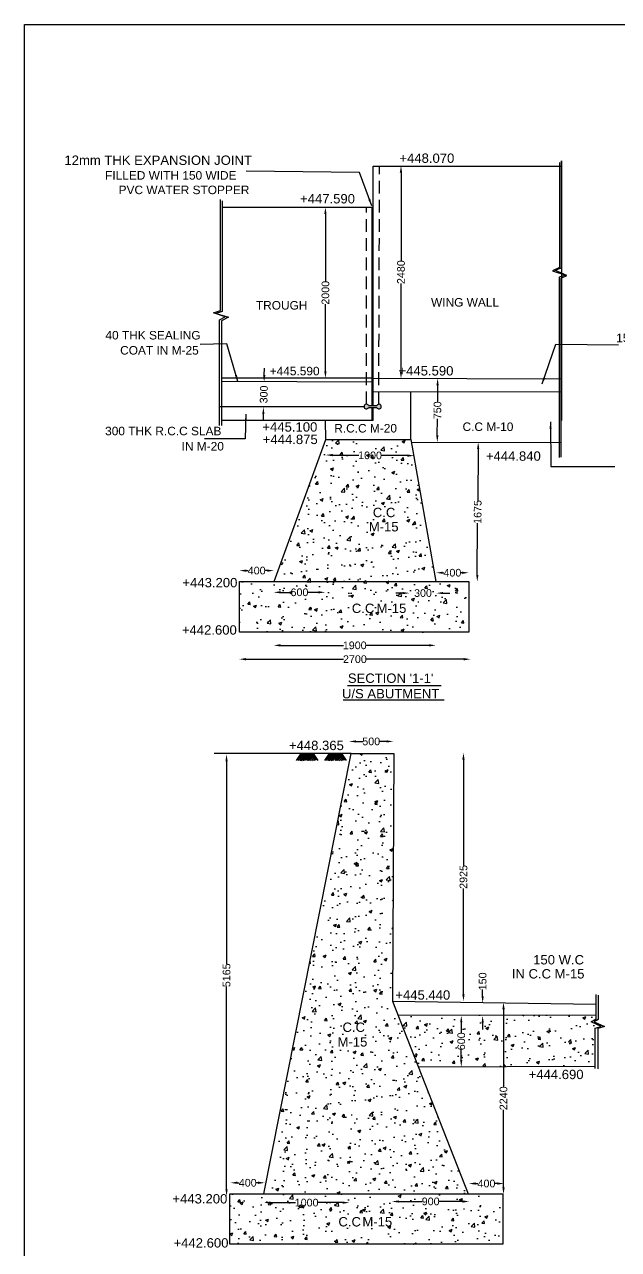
# Model space of a CAD drawing. Header units: millimetres. Extents: x 1232 to 35454, y 1325 to 26081.
# Drawn here: x 1232 to 8212, y 11696 to 26081 of the extents above; entities that cross this region are included whole.
import ezdxf

# ---------------------------------------------------------------- set-up
doc = ezdxf.new("R2010")
doc.units = ezdxf.units.MM
doc.header["$MEASUREMENT"] = 0
doc.linetypes.add('DASHED', pattern=[0.75, 0.5, -0.25])
for name, color, linetype, plot in [('dim', 7, 'Continuous', False), ('dwg', 7, 'Continuous', False), ('dwg @ 1', 7, 'Continuous', False), ('text', 7, 'Continuous', False), ('text @ 1', 7, 'Continuous', False)]:
    doc.layers.add(name, color=color, linetype=linetype, plot=plot)
doc.styles.add('Notes', font='arial.ttf', dxfattribs={"height": 0.1})
doc.styles.get("Standard").update_dxf_attribs({"font": 'arial.ttf'})
doc.dimstyles.new('Civil', dxfattribs={"dimtxt": 90, "dimasz": 80, "dimexe": 0.1, "dimexo": 0.0625, "dimgap": 0.09, "dimtad": 0, "dimdec": 0, "dimzin": 12, "dimdsep": 46, "dimtxsty": 'Standard', "dimcen": 0.1, "dimse1": 1, "dimse2": 1, "dimadec": 0, "dimazin": 2, "dimtfac": 1, "dimtdec": 0, "dimtofl": 0, "dimtmove": 0, "dimatfit": 3, "dimfxl": 1, "dimfrac": 1, "dimtolj": 1, "dimtzin": 0, "dimarcsym": 0})

# ---------------------------------------------------------------- blocks, each defined once
blk = doc.blocks.new('*D2')
at = {"layer": 'Defpoints', "color": 0, "transparency": 16777216}
for p in [(3755, 18610), (6473, 18628), (6473, 18610)]:
    blk.add_point(p, dxfattribs=at)
at = {"layer": 'dim', "color": 0, "lineweight": -2, "transparency": 16777216}
for p, q in [((3835, 18628), (4979, 18628)), ((6393, 18628), (5249, 18628))]:
    blk.add_line(p, q, dxfattribs=at)
at = {"layer": 'dim', "color": 0, "transparency": 16777216}
for points in [[(3835, 18641), (3835, 18614), (3755, 18628)], [(6393, 18641), (6393, 18614), (6473, 18628)]]:
    blk.add_solid(points, dxfattribs=at)
at = {"layer": 'dim', "color": 0, "transparency": 16777216, "insert": (5114, 18628), "char_height": 90, "attachment_point": 5}
blk.add_mtext('\\A1;2700', dxfattribs=at)
blk = doc.blocks.new('*D3')
at = {"layer": 'Defpoints', "color": 0, "transparency": 16777216}
for p in [(4160, 18784), (6065, 18790), (6065, 18784)]:
    blk.add_point(p, dxfattribs=at)
at = {"layer": 'dim', "color": 0, "lineweight": -2, "transparency": 16777216}
for p, q in [((4240, 18790), (4982, 18790)), ((5985, 18790), (5242, 18790))]:
    blk.add_line(p, q, dxfattribs=at)
at = {"layer": 'dim', "color": 0, "transparency": 16777216}
for points in [[(4240, 18804), (4240, 18777), (4160, 18790)], [(5985, 18804), (5985, 18777), (6065, 18790)]]:
    blk.add_solid(points, dxfattribs=at)
at = {"layer": 'dim', "color": 0, "transparency": 16777216, "insert": (5112, 18790), "char_height": 90, "attachment_point": 5}
blk.add_mtext('\\A1;1900', dxfattribs=at)
blk = doc.blocks.new('*D4')
at = {"layer": 'Defpoints', "color": 0, "transparency": 16777216}
for p in [(4164, 19668), (3757, 19538), (4164, 19538)]:
    blk.add_point(p, dxfattribs=at)
at = {"layer": 'dim', "color": 0, "lineweight": -2, "transparency": 16777216}
for p, q in [((3837, 19668), (3859, 19668)), ((4084, 19668), (4061, 19668))]:
    blk.add_line(p, q, dxfattribs=at)
at = {"layer": 'dim', "color": 0, "transparency": 16777216}
for points in [[(3837, 19681), (3837, 19655), (3757, 19668)], [(4084, 19681), (4084, 19655), (4164, 19668)]]:
    blk.add_solid(points, dxfattribs=at)
at = {"layer": 'dim', "color": 0, "transparency": 16777216, "insert": (3960, 19668), "char_height": 90, "attachment_point": 5}
blk.add_mtext('\\A1;400', dxfattribs=at)
blk = doc.blocks.new('*D5')
at = {"layer": 'Defpoints', "color": 0, "transparency": 16777216}
for p in [(4161, 19432), (4765, 19432), (4765, 19413)]:
    blk.add_point(p, dxfattribs=at)
at = {"layer": 'dim', "color": 0, "lineweight": -2, "transparency": 16777216}
for p, q in [((4241, 19413), (4363, 19413)), ((4685, 19413), (4562, 19413))]:
    blk.add_line(p, q, dxfattribs=at)
at = {"layer": 'dim', "color": 0, "transparency": 16777216}
for points in [[(4241, 19427), (4241, 19400), (4161, 19413)], [(4685, 19427), (4685, 19400), (4765, 19413)]]:
    blk.add_solid(points, dxfattribs=at)
at = {"layer": 'dim', "color": 0, "transparency": 16777216, "insert": (4463, 19413), "char_height": 90, "attachment_point": 5}
blk.add_mtext('\\A1;600', dxfattribs=at)
blk = doc.blocks.new('*D6')
at = {"layer": 'Defpoints', "color": 0, "transparency": 16777216}
for p in [(5756, 19385), (6071, 19404), (6071, 19385)]:
    blk.add_point(p, dxfattribs=at)
at = {"layer": 'dim', "color": 0, "lineweight": -2, "transparency": 16777216}
for p, q in [((5676, 19404), (5596, 19404)), ((6151, 19404), (6231, 19404))]:
    blk.add_line(p, q, dxfattribs=at)
at = {"layer": 'dim', "color": 0, "transparency": 16777216}
for points in [[(5676, 19417), (5676, 19391), (5756, 19404)], [(6151, 19417), (6151, 19391), (6071, 19404)]]:
    blk.add_solid(points, dxfattribs=at)
at = {"layer": 'dim', "color": 0, "transparency": 16777216, "insert": (5914, 19404), "char_height": 90, "attachment_point": 5}
blk.add_mtext('\\A1;300', dxfattribs=at)
blk = doc.blocks.new('*D7')
at = {"layer": 'Defpoints', "color": 0, "transparency": 16777216}
for p in [(6453, 19643), (6067, 19538), (6453, 19538)]:
    blk.add_point(p, dxfattribs=at)
at = {"layer": 'dim', "color": 0, "lineweight": -2, "transparency": 16777216}
for p, q in [((6147, 19643), (6159, 19643)), ((6373, 19643), (6361, 19643))]:
    blk.add_line(p, q, dxfattribs=at)
at = {"layer": 'dim', "color": 0, "transparency": 16777216}
for points in [[(6147, 19656), (6147, 19630), (6067, 19643)], [(6373, 19656), (6373, 19630), (6453, 19643)]]:
    blk.add_solid(points, dxfattribs=at)
at = {"layer": 'dim', "color": 0, "transparency": 16777216, "insert": (6260, 19643), "char_height": 90, "attachment_point": 5}
blk.add_mtext('\\A1;400', dxfattribs=at)
blk = doc.blocks.new('*D8')
at = {"layer": 'Defpoints', "color": 0, "transparency": 16777216}
for p in [(5812, 21018), (4771, 20987), (5812, 20980)]:
    blk.add_point(p, dxfattribs=at)
at = {"layer": 'dim', "color": 0, "lineweight": -2, "transparency": 16777216}
for p, q in [((4851, 21024), (5162, 21022)), ((5732, 21018), (5422, 21021))]:
    blk.add_line(p, q, dxfattribs=at)
at = {"layer": 'dim', "color": 0, "transparency": 16777216}
for points in [[(4851, 21038), (4851, 21011), (4771, 21025)], [(5732, 21032), (5732, 21005), (5812, 21018)]]:
    blk.add_solid(points, dxfattribs=at)
at = {"layer": 'dim', "color": 0, "transparency": 16777216, "insert": (5292, 21021), "char_height": 90, "attachment_point": 5, "rotation": 359.6186}
blk.add_mtext('\\A1;1000', dxfattribs=at)
blk = doc.blocks.new('*D9')
at = {"layer": 'Defpoints', "color": 0, "transparency": 16777216}
for p in [(6563, 21175), (6585, 21175), (6574, 19538)]:
    blk.add_point(p, dxfattribs=at)
at = {"layer": 'dim', "color": 0, "lineweight": -2, "transparency": 16777216}
for p, q in [((6562, 21095), (6558, 20487)), ((6552, 19619), (6556, 20226))]:
    blk.add_line(p, q, dxfattribs=at)
at = {"layer": 'dim', "color": 0, "transparency": 16777216}
for points in [[(6549, 21095), (6576, 21095), (6563, 21175)], [(6539, 19619), (6566, 19618), (6552, 19539)]]:
    blk.add_solid(points, dxfattribs=at)
at = {"layer": 'dim', "color": 0, "transparency": 16777216, "insert": (6557, 20357), "char_height": 90, "attachment_point": 5, "rotation": 89.612}
blk.add_mtext('\\A1;1675', dxfattribs=at)
blk = doc.blocks.new('*D10')
at = {"layer": 'Defpoints', "color": 0, "transparency": 16777216}
for p in [(3989, 21886), (4047, 21884), (3982, 21591)]:
    blk.add_point(p, dxfattribs=at)
at = {"layer": 'dim', "color": 0, "lineweight": -2, "transparency": 16777216}
for p, q in [((4049, 21964), (4051, 22044)), ((4038, 21509), (4036, 21429))]:
    blk.add_line(p, q, dxfattribs=at)
at = {"layer": 'dim', "color": 0, "transparency": 16777216}
for points in [[(4036, 21965), (4063, 21964), (4047, 21884)], [(4025, 21509), (4051, 21509), (4040, 21589)]]:
    blk.add_solid(points, dxfattribs=at)
at = {"layer": 'dim', "color": 0, "transparency": 16777216, "insert": (4044, 21737), "char_height": 90, "attachment_point": 5, "rotation": 88.575}
blk.add_mtext('\\A1;300', dxfattribs=at)
blk = doc.blocks.new('*D11')
at = {"layer": 'Defpoints', "color": 0, "transparency": 16777216}
for p in [(6086, 21925), (6111, 21925), (6107, 21176)]:
    blk.add_point(p, dxfattribs=at)
at = {"layer": 'dim', "color": 0, "lineweight": -2, "transparency": 16777216}
for p, q in [((6085, 21845), (6084, 21650)), ((6082, 21256), (6083, 21452))]:
    blk.add_line(p, q, dxfattribs=at)
at = {"layer": 'dim', "color": 0, "transparency": 16777216}
for points in [[(6072, 21845), (6099, 21845), (6086, 21925)], [(6069, 21256), (6096, 21256), (6082, 21176)]]:
    blk.add_solid(points, dxfattribs=at)
at = {"layer": 'dim', "color": 0, "transparency": 16777216, "insert": (6084, 21551), "char_height": 90, "attachment_point": 5, "rotation": 89.7207}
blk.add_mtext('\\A1;750', dxfattribs=at)
blk = doc.blocks.new('*D12')
at = {"layer": 'Defpoints', "color": 0, "transparency": 16777216}
for p in [(4752, 23934), (4768, 23934), (4752, 21929)]:
    blk.add_point(p, dxfattribs=at)
at = {"layer": 'dim', "color": 0, "lineweight": -2, "transparency": 16777216}
for p, q in [((4768, 23854), (4768, 23066)), ((4768, 22009), (4768, 22796))]:
    blk.add_line(p, q, dxfattribs=at)
at = {"layer": 'dim', "color": 0, "transparency": 16777216}
for points in [[(4754, 23854), (4781, 23854), (4768, 23934)], [(4754, 22009), (4781, 22009), (4768, 21929)]]:
    blk.add_solid(points, dxfattribs=at)
at = {"layer": 'dim', "color": 0, "transparency": 16777216, "insert": (4768, 22931), "char_height": 90, "attachment_point": 5, "rotation": 90}
blk.add_mtext('\\A1;2000', dxfattribs=at)
blk = doc.blocks.new('*D13')
at = {"layer": 'Defpoints', "color": 0, "transparency": 16777216}
for p in [(5610, 24423), (5656, 24423), (5610, 21922)]:
    blk.add_point(p, dxfattribs=at)
at = {"layer": 'dim', "color": 0, "lineweight": -2, "transparency": 16777216}
for p, q in [((5656, 24343), (5656, 23308)), ((5656, 22002), (5656, 23038))]:
    blk.add_line(p, q, dxfattribs=at)
at = {"layer": 'dim', "color": 0, "transparency": 16777216}
for points in [[(5642, 24343), (5669, 24343), (5656, 24423)], [(5642, 22002), (5669, 22002), (5656, 21922)]]:
    blk.add_solid(points, dxfattribs=at)
at = {"layer": 'dim', "color": 0, "transparency": 16777216, "insert": (5656, 23173), "char_height": 90, "attachment_point": 5, "rotation": 90}
blk.add_mtext('\\A1;2480', dxfattribs=at)
blk = doc.blocks.new('*D137')
at = {"layer": 'Defpoints', "color": 0, "transparency": 16777216}
for p in [(4043, 12241), (5051, 12246), (5051, 12241)]:
    blk.add_point(p, dxfattribs=at)
at = {"layer": 'dim', "color": 0, "lineweight": -2, "transparency": 16777216}
for p, q in [((4123, 12246), (4417, 12246)), ((4971, 12246), (4677, 12246))]:
    blk.add_line(p, q, dxfattribs=at)
at = {"layer": 'dim', "color": 0, "transparency": 16777216}
for points in [[(4123, 12259), (4123, 12233), (4043, 12246)], [(4971, 12259), (4971, 12233), (5051, 12246)]]:
    blk.add_solid(points, dxfattribs=at)
at = {"layer": 'dim', "color": 0, "transparency": 16777216, "insert": (4547, 12246), "char_height": 90, "attachment_point": 5}
blk.add_mtext('\\A1;1000', dxfattribs=at)
blk = doc.blocks.new('*D138')
at = {"layer": 'Defpoints', "color": 0, "transparency": 16777216}
for p in [(5550, 12237), (6458, 12260), (6458, 12237)]:
    blk.add_point(p, dxfattribs=at)
at = {"layer": 'dim', "color": 0, "lineweight": -2, "transparency": 16777216}
for p, q in [((5630, 12260), (5905, 12260)), ((6378, 12260), (6104, 12260))]:
    blk.add_line(p, q, dxfattribs=at)
at = {"layer": 'dim', "color": 0, "transparency": 16777216}
for points in [[(5630, 12273), (5630, 12246), (5550, 12260)], [(6378, 12273), (6378, 12246), (6458, 12260)]]:
    blk.add_solid(points, dxfattribs=at)
at = {"layer": 'dim', "color": 0, "transparency": 16777216, "insert": (6004, 12260), "char_height": 90, "attachment_point": 5}
blk.add_mtext('\\A1;900', dxfattribs=at)
blk = doc.blocks.new('*D139')
at = {"layer": 'Defpoints', "color": 0, "transparency": 16777216}
for p in [(3653, 12434), (4056, 12479), (4056, 12434)]:
    blk.add_point(p, dxfattribs=at)
at = {"layer": 'dim', "color": 0, "lineweight": -2, "transparency": 16777216}
for p, q in [((3733, 12479), (3754, 12479)), ((3976, 12479), (3956, 12479))]:
    blk.add_line(p, q, dxfattribs=at)
at = {"layer": 'dim', "color": 0, "transparency": 16777216}
for points in [[(3733, 12493), (3733, 12466), (3653, 12479)], [(3976, 12493), (3976, 12466), (4056, 12479)]]:
    blk.add_solid(points, dxfattribs=at)
at = {"layer": 'dim', "color": 0, "transparency": 16777216, "insert": (3855, 12479), "char_height": 90, "attachment_point": 5}
blk.add_mtext('\\A1;400', dxfattribs=at)
blk = doc.blocks.new('*D140')
at = {"layer": 'Defpoints', "color": 0, "transparency": 16777216}
for p in [(6453, 12457), (6866, 12470), (6866, 12457)]:
    blk.add_point(p, dxfattribs=at)
at = {"layer": 'dim', "color": 0, "lineweight": -2, "transparency": 16777216}
for p, q in [((6533, 12470), (6558, 12470)), ((6786, 12470), (6761, 12470))]:
    blk.add_line(p, q, dxfattribs=at)
at = {"layer": 'dim', "color": 0, "transparency": 16777216}
for points in [[(6533, 12484), (6533, 12457), (6453, 12470)], [(6786, 12484), (6786, 12457), (6866, 12470)]]:
    blk.add_solid(points, dxfattribs=at)
at = {"layer": 'dim', "color": 0, "transparency": 16777216, "insert": (6660, 12470), "char_height": 90, "attachment_point": 5}
blk.add_mtext('\\A1;400', dxfattribs=at)
blk = doc.blocks.new('*D141')
at = {"layer": 'Defpoints', "color": 0, "transparency": 16777216}
for p in [(3411, 17510), (3606, 17510), (3411, 12322)]:
    blk.add_point(p, dxfattribs=at)
at = {"layer": 'dim', "color": 0, "lineweight": -2, "transparency": 16777216}
for p, q in [((3606, 17430), (3606, 15051)), ((3606, 12402), (3606, 14782))]:
    blk.add_line(p, q, dxfattribs=at)
at = {"layer": 'dim', "color": 0, "transparency": 16777216}
for points in [[(3593, 17430), (3619, 17430), (3606, 17510)], [(3593, 12402), (3619, 12402), (3606, 12322)]]:
    blk.add_solid(points, dxfattribs=at)
at = {"layer": 'dim', "color": 0, "transparency": 16777216, "insert": (3606, 14916), "char_height": 90, "attachment_point": 5, "rotation": 90}
blk.add_mtext('\\A1;5165', dxfattribs=at)
blk = doc.blocks.new('*D142')
at = {"layer": 'Defpoints', "color": 0, "transparency": 16777216}
for p in [(5046, 17619), (5567, 17662), (5567, 17619)]:
    blk.add_point(p, dxfattribs=at)
at = {"layer": 'dim', "color": 0, "lineweight": -2, "transparency": 16777216}
for p, q in [((5126, 17662), (5207, 17662)), ((5487, 17662), (5405, 17662))]:
    blk.add_line(p, q, dxfattribs=at)
at = {"layer": 'dim', "color": 0, "transparency": 16777216}
for points in [[(5126, 17675), (5126, 17649), (5046, 17662)], [(5487, 17675), (5487, 17649), (5567, 17662)]]:
    blk.add_solid(points, dxfattribs=at)
at = {"layer": 'dim', "color": 0, "transparency": 16777216, "insert": (5306, 17662), "char_height": 90, "attachment_point": 5}
blk.add_mtext('\\A1;500', dxfattribs=at)
blk = doc.blocks.new('*D143')
at = {"layer": 'Defpoints', "color": 0, "transparency": 16777216}
for p in [(6331, 17529), (6390, 17529), (6331, 14612)]:
    blk.add_point(p, dxfattribs=at)
at = {"layer": 'dim', "color": 0, "lineweight": -2, "transparency": 16777216}
for p, q in [((6390, 17449), (6390, 16206)), ((6390, 14692), (6390, 15935))]:
    blk.add_line(p, q, dxfattribs=at)
at = {"layer": 'dim', "color": 0, "transparency": 16777216}
for points in [[(6376, 17449), (6403, 17449), (6390, 17529)], [(6376, 14692), (6403, 14692), (6390, 14612)]]:
    blk.add_solid(points, dxfattribs=at)
at = {"layer": 'dim', "color": 0, "transparency": 16777216, "insert": (6390, 16071), "char_height": 90, "attachment_point": 5, "rotation": 90}
blk.add_mtext('\\A1;2925', dxfattribs=at)
blk = doc.blocks.new('*D144')
at = {"layer": 'Defpoints', "color": 0, "transparency": 16777216}
for p in [(6548, 14590), (6615, 14590), (6548, 14439)]:
    blk.add_point(p, dxfattribs=at)
at = {"layer": 'dim', "color": 0, "lineweight": -2, "transparency": 16777216}
for p, q in [((6615, 14670), (6615, 14750)), ((6615, 14359), (6615, 14279))]:
    blk.add_line(p, q, dxfattribs=at)
at = {"layer": 'dim', "color": 0, "transparency": 16777216}
for points in [[(6602, 14670), (6629, 14670), (6615, 14590)], [(6602, 14359), (6629, 14359), (6615, 14439)]]:
    blk.add_solid(points, dxfattribs=at)
at = {"layer": 'dim', "color": 0, "transparency": 16777216, "insert": (6615, 14845), "char_height": 90, "attachment_point": 5, "rotation": 90}
blk.add_mtext('\\A1;150', dxfattribs=at)
blk = doc.blocks.new('*D145')
at = {"layer": 'Defpoints', "color": 0, "transparency": 16777216}
for p in [(6364, 14443), (6424, 14443), (6424, 13840)]:
    blk.add_point(p, dxfattribs=at)
at = {"layer": 'dim', "color": 0, "lineweight": -2, "transparency": 16777216}
for p, q in [((6364, 14363), (6364, 14241)), ((6364, 13920), (6364, 14042))]:
    blk.add_line(p, q, dxfattribs=at)
at = {"layer": 'dim', "color": 0, "transparency": 16777216}
for points in [[(6351, 14363), (6377, 14363), (6364, 14443)], [(6351, 13920), (6377, 13920), (6364, 13840)]]:
    blk.add_solid(points, dxfattribs=at)
at = {"layer": 'dim', "color": 0, "transparency": 16777216, "insert": (6364, 14141), "char_height": 90, "attachment_point": 5, "rotation": 90}
blk.add_mtext('\\A1;600', dxfattribs=at)
blk = doc.blocks.new('*D146')
at = {"layer": 'Defpoints', "color": 0, "transparency": 16777216}
for p in [(6815, 14598), (6860, 14598), (6815, 12345)]:
    blk.add_point(p, dxfattribs=at)
at = {"layer": 'dim', "color": 0, "lineweight": -2, "transparency": 16777216}
for p, q in [((6860, 14518), (6860, 13607)), ((6860, 12425), (6860, 13336))]:
    blk.add_line(p, q, dxfattribs=at)
at = {"layer": 'dim', "color": 0, "transparency": 16777216}
for points in [[(6847, 14518), (6874, 14518), (6860, 14598)], [(6847, 12425), (6874, 12425), (6860, 12345)]]:
    blk.add_solid(points, dxfattribs=at)
at = {"layer": 'dim', "color": 0, "transparency": 16777216, "insert": (6860, 13472), "char_height": 90, "attachment_point": 5, "rotation": 90}
blk.add_mtext('\\A1;2240', dxfattribs=at)

msp = doc.modelspace()

# ---------------------------------------------------------------- hatches: boundary and pattern name
at = {"layer": 'dwg'}
h = msp.add_hatch(color=256, dxfattribs=at)
h.dxf.hatch_style = 1
h.paths.add_polyline_path([(5372.6, 21606.5), (5330.3, 21606.5), (5318.5, 21606.5), (5273.7, 21606.5, 4.568585), (5274.1, 21583.6), (5318.5, 21583.6), (5330.3, 21583.6), (5372.2, 21583.6, 4.568585)])
at = {"layer": 'dwg @ 1'}
h = msp.add_hatch(dxfattribs=at)
h.set_pattern_fill('AR-CONC', color=256, scale=50)
h.paths.add_polyline_path([(5771.6, 21208.5), (4770.9, 21208.5), (4163.6, 19538.4), (6066.8, 19538.4)])
h.paths.add_polyline_path([(6453.3, 19538.4), (3756.6, 19538.4), (3756.6, 18943.5), (6453.3, 18943.5)])
h.paths.add_polyline_path([(5249.1, 20098.2), (5655.4, 20098.2), (5655.4, 20266.7), (5249.1, 20266.7)], flags=24)
h.paths.add_polyline_path([(5296.2, 20265.5), (5617.7, 20265.5), (5617.7, 20436.1), (5296.2, 20436.1)], flags=24)
h.paths.add_polyline_path([(5340.6, 19140.2), (5746.9, 19140.2), (5746.9, 19308.7), (5340.6, 19308.7)], flags=24)
h.paths.add_polyline_path([(5049.4, 19140.4), (5371, 19140.4), (5371, 19311), (5049.4, 19311)], flags=24)
h = msp.add_hatch(dxfattribs=at)
h.set_pattern_fill('AR-CONC', color=256, scale=50)
h.paths.add_polyline_path([(5554.8, 14611.1), (5571.1, 17519.9), (5071.6, 17519.9), (4046, 12349.9), (6446.6, 12349.9)])
h.paths.add_polyline_path([(6851.5, 12349.9), (3645.2, 12349.9), (3645.2, 11756.9), (6851.5, 11756.9)])
h.paths.add_polyline_path([(7938.8, 14295.3), (8008.4, 14316.3), (7888.5, 14369.2), (7948.4, 14403.1), (7948.4, 14449.9), (5618.5, 14449.4), (5857.8, 13842.8), (7938.8, 13848.1)])
h.paths.add_polyline_path([(4882.6, 14048.8), (5288.9, 14048.8), (5288.9, 14217.3), (4882.6, 14217.3)], flags=24)
h.paths.add_polyline_path([(4939.9, 14220.7), (5261.4, 14220.7), (5261.4, 14391.3), (4939.9, 14391.3)], flags=24)
h.paths.add_polyline_path([(5174.2, 11936.6), (5580.5, 11936.6), (5580.5, 12105.1), (5174.2, 12105.1)], flags=24)
h.paths.add_polyline_path([(4891.8, 11936.1), (5213.3, 11936.1), (5213.3, 12106.8), (4891.8, 12106.8)], flags=24)

# ---------------------------------------------------------------- linework, layer by layer
msp.add_lwpolyline([(35453.3, 1325.3), (1231.8, 1325.3), (1231.8, 26081.2), (35453.3, 26081.2)], close=True)
at = {"layer": 'dwg'}
for points in [[(7516.6, 24459.7), (7516.6, 23229.4), (7435.2, 23188.8), (7592.6, 23137.3), (7513.9, 23112.9), (7513.9, 20997.3)], [(7538.4, 21000), (7538.4, 23102.5), (7606, 23132.3), (7464.9, 23197.4), (7540.9, 23221.8), (7540.9, 24478.9)], [(7540.9, 24478.9), (7540.9, 21430.2)], [(5330.3, 21606.5), (5330.3, 24419.3), (7540.9, 24419.3)], [(3523.5, 21371.6), (3523.5, 22611.5), (3590.9, 22646.5), (3450.9, 22693.9), (3533.4, 22723.9), (3533.4, 24024.6)], [(3553.2, 24012.2), (3553.2, 22709), (3485.9, 22689.1), (3628.3, 22644.1), (3548.3, 22601.7), (3548.3, 21373.4)], [(5318.5, 21606.5), (5318.5, 23933.9), (3553.2, 23933.9)], [(5318.5, 21928.6), (3548.3, 21928.6)], [(5318.5, 21880.1), (3548.3, 21887.8)], [(5318.5, 21928.6), (7540.9, 21919.2)], [(5330.3, 21766.9), (7540.9, 21773.3)], [(5771.6, 21208.5), (5772.2, 21768.2)], [(5221.7, 21592.3), (3523.5, 21589.9)], [(5273.7, 21606.5), (5318.5, 21606.5)], [(5274.1, 21583.6), (5318.5, 21583.6)], [(5318.5, 21606.5), (5330.3, 21606.5)], [(5318.5, 21430.2), (5318.5, 21583.6)], [(5318.5, 21583.6), (5330.3, 21583.6)], [(5330.3, 21606.5), (5372.6, 21606.5)], [(5330.3, 21430.2), (5330.3, 21583.6)], [(5330.3, 21583.6), (5372.2, 21583.6)], [(5330.3, 21430.2), (3548.3, 21429.8)], [(4770.9, 21208.5), (4769.7, 21430.1)], [(4163.6, 19538.4), (4770.9, 21208.5), (5771.6, 21208.5), (6066.8, 19538.4)], [(5777.3, 21176.7), (7538.4, 21173.1)], [(5071.6, 17519.9), (3460.8, 17519.9)], [(4046, 12349.9), (5071.6, 17519.9), (5571.1, 17519.9), (5554.8, 14611.1), (6446.6, 12349.9)], [(4477.8, 17519.9), (4424, 17437.7)], [(4496, 17519.9), (4444.5, 17439.2)], [(4508.9, 17519.9), (4461.9, 17432.4)], [(4477.8, 17519.9), (4505.9, 17435.4)], [(4530.2, 17519.9), (4479.4, 17428.6)], [(4496, 17519.9), (4526.4, 17440)], [(4544.6, 17519.9), (4505.9, 17435.4)], [(4508.9, 17519.9), (4557.5, 17439.2)], [(4565.8, 17519.9), (4526.4, 17440)], [(4530.2, 17519.9), (4574.9, 17439.2)], [(4587.8, 17519.9), (4543.1, 17439.2)], [(4544.6, 17519.9), (4599.2, 17435.4)], [(4609, 17519.9), (4557.5, 17439.2)], [(4565.8, 17519.9), (4622.7, 17433.2)], [(4624.2, 17519.9), (4574.9, 17439.2)], [(4587.8, 17519.9), (4642.4, 17438.5)], [(4609, 17519.9), (4659.8, 17443.8)], [(4624.2, 17519.9), (4678, 17440)], [(4811.1, 17519.9), (4757.3, 17437.7)], [(4829.3, 17519.9), (4777.8, 17439.2)], [(4842.2, 17519.9), (4795.2, 17432.4)], [(4811.1, 17519.9), (4839.2, 17435.4)], [(4863.5, 17519.9), (4812.7, 17428.6)], [(4829.3, 17519.9), (4859.7, 17440)], [(4877.9, 17519.9), (4839.2, 17435.4)], [(4842.2, 17519.9), (4890.8, 17439.2)], [(4899.1, 17519.9), (4859.7, 17440)], [(4863.5, 17519.9), (4908.2, 17439.2)], [(4921.1, 17519.9), (4876.4, 17439.2)], [(4877.9, 17519.9), (4932.5, 17435.4)], [(4942.3, 17519.9), (4890.8, 17439.2)], [(4899.1, 17519.9), (4956, 17433.2)], [(4957.5, 17519.9), (4908.2, 17439.2)], [(4921.1, 17519.9), (4975.7, 17438.5)], [(4942.3, 17519.9), (4993.1, 17443.8)], [(4957.5, 17519.9), (5011.3, 17440)], [(7938.8, 13820), (7938.8, 14295.3), (8008.4, 14316.3), (7888.5, 14369.2), (7948.4, 14403.1), (7948.4, 14689.2)], [(7972.7, 14684.4), (7972.7, 14398.3), (7927.4, 14370.8), (8045.5, 14315.8), (7967.8, 14289.9), (7967.8, 13818.3)], [(5554.8, 14611.1), (7948.4, 14578.6)], [(5618.5, 14449.4), (7948.4, 14449.9)], [(5857.8, 13842.8), (7938.8, 13848.1)]]:
    msp.add_lwpolyline(points, dxfattribs=at)
at = {"layer": 'dwg', "linetype": 'DASHED', "ltscale": 300}
for points in [[(5394.4, 21621.8), (5404.2, 24419.3)], [(5249.3, 21622), (5249.8, 23933.9)]]:
    msp.add_lwpolyline(points, dxfattribs=at)
at = {"layer": 'dwg'}
for points in [[(3756.6, 19538.4), (6453.3, 19538.4), (6453.3, 18943.5), (3756.6, 18943.5)], [(3645.2, 12349.9), (6851.5, 12349.9), (6851.5, 11756.9), (3645.2, 11756.9)]]:
    msp.add_lwpolyline(points, close=True, dxfattribs=at)
for centre, start, end in [((5249, 21594.6), 25.78176, 336.39563), ((5397.3, 21594.6), 203.60437, 154.21824)]:
    msp.add_arc(centre, 27.4, start, end, dxfattribs=at)
at = {"layer": 'text'}
for p, q in [((5026.9, 18320.7), (6128.1, 18320.7)), ((4974.3, 18149.2), (6164.8, 18149.2))]:
    msp.add_line(p, q, dxfattribs=at)

# ---------------------------------------------------------------- texts
at = {"layer": 'text @ 1', "style": 'Notes'}
for s, height, p in [('12mm THK EXPANSION JOINT', 110, (1701.4, 24432.6)), ('+448.070', 110, (5637.3, 24456.3)), ('FILLED WITH 150 WIDE', 100, (2178.7, 24259.4)), ('PVC WATER STOPPER', 100, (2337.8, 24089.1)), ('+447.590', 110, (4469.9, 23980.2)), ('TROUGH', 100, (3950.9, 22733.6)), ('WING WALL', 100, (6008.7, 22768.5)), ('40 THK SEALING', 100, (2182.8, 22382.3)), ('150 THK WEARING', 100, (8183.9, 22350.3)), ('COAT IN M-25', 100, (2355.8, 22205.2)), ('+445.590', 100, (4112.8, 21961.5)), ('+445.590', 110, (5626.6, 21959.4)), ('300 THK R.C.C SLAB', 100, (2179.3, 21257.3)), ('+445.100', 110, (4027.6, 21300.4)), ('R.C.C M-20', 100, (4871.3, 21289.9)), ('C.C M-10', 100, (6378.8, 21307.7)), ('IN M-20', 100, (3078.2, 21078.6)), ('+444.875', 110, (4032.2, 21154)), ('+444.840', 110, (6653.3, 20958.1)), ('C.C', 110, (5324.6, 20295.8)), ('M-15', 110, (5277.2, 20128.1)), ('+443.200', 110, (3088.1, 19472)), ('C.C', 110, (5077.9, 19170.7)), ('M-15', 110, (5368.7, 19170.2)), ('+442.600', 110, (3081.4, 18916.4)), ("SECTION '1-1'", 110, (5031.1, 18349.8)), ('U/S ABUTMENT', 110, (4962, 18167.9)), ('+448.365', 110, (4339.3, 17560.2)), ('150 W.C', 110, (7208.8, 15043.3)), ('IN C.C M-15', 110, (6957.6, 14878.3)), ('+445.440', 110, (5589.1, 14629.7)), ('C.C', 110, (4968.3, 14251)), ('M-15', 110, (4910.7, 14078.8)), ('+444.690', 110, (7155.9, 13696.7)), ('+443.200', 110, (2970.1, 12236.2)), ('C.C', 110, (4920.3, 11966.5)), ('M-15', 110, (5202.3, 11966.6)), ('+442.600', 110, (2983.4, 11718.5))]:
    msp.add_text(s, height=height, dxfattribs=at).set_placement(p)

# ---------------------------------------------------------------- dimensions: what is measured, and where the dimension line sits
at = {"layer": 'dim'}
for p1, p2, distance, text, picture, middle in [((5609.9, 21922.5), (5609.9, 24423.1), -45.9, '2480', '*D13', (5655.8, 23172.8)), ((4752.4, 21928.6), (4752.4, 23933.9), -15.3, '2000', '*D12', (4767.7, 22931.2)), ((3982.1, 21590.5), (3989.5, 21885.9), -57.9, '300', '*D10', (4043.7, 21736.8)), ((6107.4, 21176), (6111, 21925.2), 25.3, '750', '*D11', (6083.9, 21550.7)), ((6573.8, 19538.4), (6584.8, 21175), 22, '1675', '*D9', (6557.3, 20356.8)), ((4771, 20986.6), (5812.1, 20979.6), 38.3, '1000', '*D8', (5291.8, 21021.4)), ((3756.6, 19538.4), (4163.6, 19538.4), 129.6, '400', '*D4', (3960.1, 19668)), ((6066.8, 19538.4), (6453.3, 19538.4), 104.5, '400', '*D7', (6260, 19642.9)), ((4160.5, 19432.3), (4764.8, 19432.3), -18.9, '600', '*D5', (4462.7, 19413.4)), ((5756.2, 19385.1), (6070.9, 19385.1), 18.9, '300', '*D6', (5913.5, 19404)), ((4159.9, 18784.3), (6064.8, 18784.3), 5.9, '1900', '*D3', (5112.4, 18790.2)), ((3754.6, 18610), (6473, 18610), 17.7, '2700', '*D2', (5113.8, 18627.7)), ((5045.7, 17618.7), (5566.5, 17618.7), 43.4, '500', '*D142', (5306.1, 17662.1)), ((3410.6, 12322.4), (3410.6, 17510.3), -195.4, '5165', '*D141', (3606, 14916.3)), ((6330.6, 14612.2), (6330.6, 17528.8), -59.2, '2925', '*D143', (6389.8, 16070.5)), ((6547.6, 14438.5), (6547.6, 14590.1), -67.9, '150', '*D144', (6615.5, 14845.2)), ((6815, 12344.6), (6815, 14598.4), -45.4, '2240', '*D146', (6860.3, 13471.5)), ((6423.8, 13840.4), (6423.8, 14442.5), 59.9, '600', '*D145', (6363.9, 14141.4)), ((3653.1, 12433.7), (4056.4, 12433.7), 45.8, '400', '*D139', (3854.7, 12479.5)), ((6453.3, 12456.6), (6865.8, 12456.6), 13.7, '400', '*D140', (6659.6, 12470.3)), ((4042.6, 12241.5), (5050.9, 12241.5), 4.6, '1000', '*D137', (4546.8, 12246)), ((5550.5, 12236.9), (6457.9, 12236.9), 22.9, '900', '*D138', (6004.2, 12259.8))]:
    dim = msp.add_aligned_dim(p1=p1, p2=p2, distance=distance, text=text, dimstyle='Civil', dxfattribs=at)
    dim.commit()
    dim.dimension.update_dxf_attribs({"geometry": picture, "text_midpoint": middle})

# ---------------------------------------------------------------- leaders
at = {"layer": 'text'}
for points in [[(5311.2, 23951.8), (5168, 24342.1), (3835.7, 24359.4)], [(3738.7, 21887), (3607.7, 22329.8), (3296.1, 22322.7)], [(7314.2, 21859.6), (7476.7, 22326.3), (8211.2, 22319.6)], [(3834.3, 21505.4), (3823.7, 21215.3), (3345.7, 21215.3)], [(7412.4, 21414.8), (7416.5, 20889.5), (8168.1, 20889.5)]]:
    msp.add_leader(points, dimstyle='Civil', override={"dimgap": 0.09, "dimtad": 0}, dxfattribs=at)

doc.saveas('drawing.dxf')
